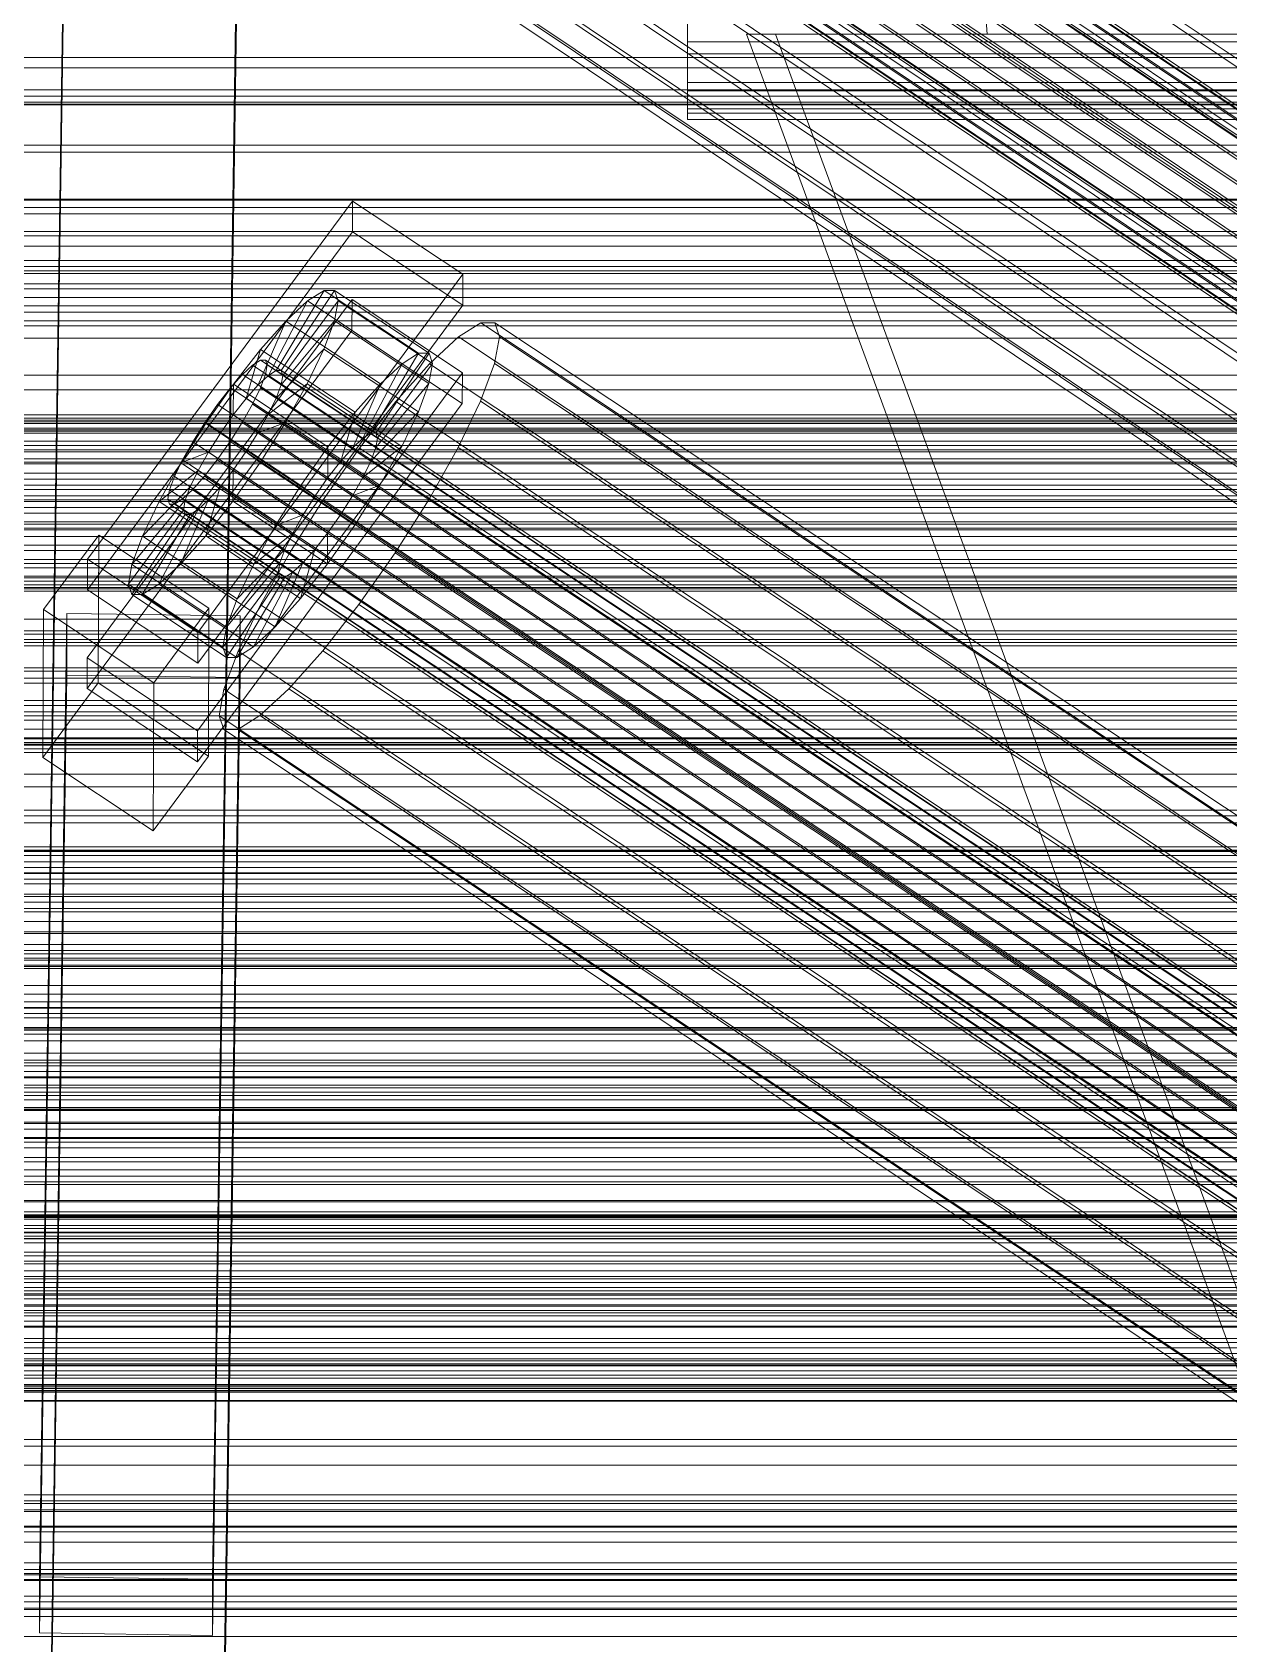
# Model space of a CAD drawing. Header units: millimetres. Extents: x -1970 to 59977, y -50268 to 6837.
# Drawn here: x -379.3 to -254.9, y -33500.1 to -33332.5 of the extents above; entities that cross this region are included whole.
import ezdxf

# ---------------------------------------------------------------- set-up
doc = ezdxf.new("R2010")
doc.units = ezdxf.units.MM
for name, color, linetype, lineweight in [('frontal_briquetadora', 7, 'Continuous', 0), ('frontal_C01', 7, 'Continuous', 0), ('frontal_C02', 7, 'Continuous', 0), ('frontal_C02-briq', 7, 'Continuous', 0), ('frontal_C03', 7, 'Continuous', 0), ('frontal_mezcladora', 7, 'Continuous', 0), ('frontal_secador', 7, 'Continuous', 0)]:
    doc.layers.add(name, color=color, linetype=linetype, lineweight=lineweight)

msp = doc.modelspace()

# ---------------------------------------------------------------- linework, layer by layer
at = {"layer": 'frontal_briquetadora'}
for p, q in [((-170, -33700), (-305, -33332.75)), ((-305, -33332.75), (-302, -33332.75)), ((345, -33332.75), (-305, -33332.75)), ((-167, -33700), (-302, -33332.75))]:
    msp.add_line(p, q, dxfattribs=at)
at = {"layer": 'frontal_C01'}
for p, q in [((-373.501, -33387.324), (-345.969, -33350.085)), ((-345.981, -33353.287), (-345.969, -33350.085)), ((-345.969, -33350.085), (-334.501, -33357.697)), ((-345.981, -33353.287), (-373.513, -33390.526)), ((-334.513, -33360.899), (-345.981, -33353.287)), ((-334.501, -33357.697), (-362.033, -33394.936)), ((-334.501, -33357.697), (-334.513, -33360.899)), ((-353.892, -33367.708), (-348.918, -33359.389)), ((-353.378, -33367.706), (-347.835, -33359.383)), ((-348.918, -33359.389), (-350.645, -33360.471)), ((-347.835, -33359.383), (-348.918, -33359.389)), ((-348.918, -33359.389), (-339.088, -33365.913)), ((-347.835, -33359.383), (-338.005, -33365.908)), ((-347.47, -33360.456), (-347.835, -33359.383)), ((-373.539, -33397.57), (-346.008, -33360.331)), ((-362.045, -33398.137), (-334.513, -33360.899)), ((-354.71, -33368.221), (-350.645, -33360.471)), ((-353.205, -33368.214), (-347.47, -33360.456)), ((-350.645, -33360.471), (-352.899, -33362.558)), ((-350.645, -33360.471), (-340.816, -33366.996)), ((-347.847, -33362.532), (-347.47, -33360.456)), ((-347.47, -33360.456), (-337.64, -33366.98)), ((-346.02, -33363.532), (-346.008, -33360.331)), ((-346.008, -33360.331), (-334.539, -33367.942)), ((-355.777, -33369.209), (-352.899, -33362.558)), ((-352.899, -33362.558), (-355.525, -33365.505)), ((-353.384, -33369.197), (-347.847, -33362.532)), ((-352.899, -33362.558), (-343.069, -33369.082)), ((-348.941, -33365.472), (-347.847, -33362.532)), ((-347.847, -33362.532), (-338.017, -33369.057)), ((-332.629, -33362.763), (-334.938, -33364.211)), ((-331.181, -33362.756), (-332.629, -33362.763)), ((-332.629, -33362.763), (-148.32, -33485.095)), ((-330.692, -33364.19), (-331.181, -33362.756)), ((-331.181, -33362.756), (-146.872, -33485.088)), ((-346.02, -33363.532), (-373.551, -33400.771)), ((-334.551, -33371.144), (-346.02, -33363.532)), ((-334.938, -33364.211), (-337.95, -33366.999)), ((-334.938, -33364.211), (-150.629, -33486.542)), ((-331.197, -33366.966), (-330.692, -33364.19)), ((-330.692, -33364.19), (-146.383, -33486.521)), ((-355.525, -33365.505), (-358.345, -33369.113)), ((-357.021, -33370.606), (-355.525, -33365.505)), ((-355.525, -33365.505), (-345.695, -33372.029)), ((-353.902, -33370.59), (-348.941, -33365.472)), ((-350.678, -33369.075), (-348.941, -33365.472)), ((-348.941, -33365.472), (-339.111, -33371.996)), ((-339.088, -33365.913), (-344.062, -33374.233)), ((-338.005, -33365.908), (-343.549, -33374.23)), ((-340.816, -33366.996), (-339.088, -33365.913)), ((-339.088, -33365.913), (-338.005, -33365.908)), ((-338.005, -33365.908), (-337.64, -33366.98)), ((-334.539, -33367.942), (-362.071, -33405.181)), ((-356.348, -33367.134), (-357.415, -33368.122)), ((-355.53, -33366.621), (-356.348, -33367.134)), ((-356.348, -33367.134), (-142.549, -33509.038)), ((-355.017, -33366.618), (-355.53, -33366.621)), ((-355.53, -33366.621), (-141.731, -33508.525)), ((-355.022, -33368.11), (-354.844, -33367.126)), ((-354.844, -33367.126), (-355.017, -33366.618)), ((-355.017, -33366.618), (-141.218, -33508.523)), ((-354.844, -33367.126), (-141.045, -33509.031)), ((-354.71, -33368.221), (-353.892, -33367.708)), ((-353.892, -33367.708), (-353.378, -33367.706)), ((-344.062, -33374.233), (-353.892, -33367.708)), ((-343.549, -33374.23), (-353.378, -33367.706)), ((-353.378, -33367.706), (-353.205, -33368.214)), ((-340.816, -33366.996), (-344.88, -33374.746)), ((-337.64, -33366.98), (-343.376, -33374.738)), ((-343.069, -33369.082), (-340.816, -33366.996)), ((-337.95, -33366.999), (-341.461, -33370.94)), ((-337.64, -33366.98), (-338.017, -33369.057)), ((-337.95, -33366.999), (-153.641, -33489.331)), ((-334.539, -33367.942), (-334.551, -33371.144)), ((-332.659, -33370.896), (-331.197, -33366.966)), ((-331.197, -33366.966), (-146.887, -33489.297)), ((-358.345, -33369.113), (-361.166, -33373.135)), ((-358.659, -33369.518), (-359.995, -33371.227)), ((-357.415, -33368.122), (-358.659, -33369.518)), ((-358.659, -33369.518), (-144.861, -33511.423)), ((-358.345, -33369.113), (-358.357, -33372.314)), ((-348.515, -33375.637), (-358.345, -33369.113)), ((-357.415, -33368.122), (-143.617, -33510.026)), ((-357.021, -33370.606), (-355.777, -33369.209)), ((-356.363, -33371.209), (-355.541, -33369.503)), ((-355.777, -33369.209), (-354.71, -33368.221)), ((-345.947, -33375.734), (-355.777, -33369.209)), ((-355.541, -33369.503), (-355.022, -33368.11)), ((-355.541, -33369.503), (-141.742, -33511.407)), ((-355.022, -33368.11), (-141.224, -33510.015)), ((-354.725, -33372.296), (-350.678, -33369.075)), ((-344.88, -33374.746), (-354.71, -33368.221)), ((-353.384, -33369.197), (-353.902, -33370.59)), ((-353.205, -33368.214), (-353.384, -33369.197)), ((-343.554, -33375.722), (-353.384, -33369.197)), ((-343.376, -33374.738), (-353.205, -33368.214)), ((-352.938, -33373.094), (-350.678, -33369.075)), ((-350.678, -33369.075), (-340.848, -33375.599)), ((-343.069, -33369.082), (-345.947, -33375.734)), ((-345.695, -33372.029), (-343.069, -33369.082)), ((-338.017, -33369.057), (-343.554, -33375.722)), ((-338.017, -33369.057), (-339.111, -33371.996)), ((-362.083, -33408.383), (-334.551, -33371.144)), ((-359.995, -33371.227), (-361.332, -33373.132)), ((-146.196, -33513.132), (-359.995, -33371.227)), ((-358.357, -33372.314), (-357.021, -33370.606)), ((-357.434, -33373.113), (-356.363, -33371.209)), ((-347.191, -33377.13), (-357.021, -33370.606)), ((-356.363, -33371.209), (-142.565, -33513.113)), ((-353.902, -33370.59), (-354.725, -33372.296)), ((-344.073, -33377.114), (-353.902, -33370.59)), ((-341.461, -33370.94), (-345.231, -33375.763)), ((-341.461, -33370.94), (-157.152, -33493.271)), ((-334.981, -33375.712), (-332.659, -33370.896)), ((-332.659, -33370.896), (-148.35, -33493.227)), ((-359.693, -33374.22), (-358.357, -33372.314)), ((-358.357, -33372.314), (-348.527, -33378.839)), ((-354.725, -33372.296), (-355.796, -33374.2)), ((-344.895, -33378.821), (-354.725, -33372.296)), ((-348.515, -33375.637), (-345.695, -33372.029)), ((-345.695, -33372.029), (-347.191, -33377.13)), ((-339.111, -33371.996), (-344.073, -33377.114)), ((-339.111, -33371.996), (-340.848, -33375.599)), ((-361.166, -33373.135), (-363.797, -33377.298)), ((-361.332, -33373.132), (-362.578, -33375.104)), ((-361.332, -33373.132), (-147.533, -33515.037)), ((-359.693, -33374.22), (-361.166, -33373.135)), ((-361.166, -33373.135), (-351.336, -33379.659)), ((-360.939, -33376.192), (-359.693, -33374.22)), ((-349.863, -33380.744), (-359.693, -33374.22)), ((-358.68, -33375.085), (-357.434, -33373.113)), ((-357.434, -33373.113), (-143.635, -33515.017)), ((-355.796, -33374.2), (-357.042, -33376.172)), ((-355.796, -33374.2), (-352.938, -33373.094)), ((-345.966, -33380.725), (-355.796, -33374.2)), ((-355.569, -33377.257), (-352.938, -33373.094)), ((-352.938, -33373.094), (-343.108, -33379.618)), ((-344.062, -33374.233), (-344.88, -33374.746)), ((-343.549, -33374.23), (-344.062, -33374.233)), ((-343.376, -33374.738), (-343.549, -33374.23)), ((-360.939, -33376.192), (-363.797, -33377.298)), ((-362.578, -33375.104), (-363.648, -33377.008)), ((-362.578, -33375.104), (-148.779, -33517.009)), ((-362.01, -33378.096), (-360.939, -33376.192)), ((-351.109, -33382.716), (-360.939, -33376.192)), ((-360.017, -33376.99), (-358.68, -33375.085)), ((-358.68, -33375.085), (-144.881, -33516.989)), ((-357.042, -33376.172), (-358.378, -33378.078)), ((-357.042, -33376.172), (-355.569, -33377.257)), ((-347.212, -33382.697), (-357.042, -33376.172)), ((-351.336, -33379.659), (-348.515, -33375.637)), ((-345.231, -33375.763), (-349.002, -33381.14)), ((-348.527, -33378.839), (-348.515, -33375.637)), ((-345.947, -33375.734), (-347.191, -33377.13)), ((-344.88, -33374.746), (-345.947, -33375.734)), ((-160.922, -33498.094), (-345.231, -33375.763)), ((-340.848, -33375.599), (-344.895, -33378.821)), ((-344.073, -33377.114), (-343.554, -33375.722)), ((-343.554, -33375.722), (-343.376, -33374.738)), ((-340.848, -33375.599), (-343.108, -33379.618)), ((-338.003, -33381.085), (-334.981, -33375.712)), ((-334.981, -33375.712), (-150.672, -33498.043)), ((-363.797, -33377.298), (-366.057, -33381.318)), ((-363.648, -33377.008), (-364.471, -33378.715)), ((-363.797, -33377.298), (-353.967, -33383.822)), ((-363.648, -33377.008), (-149.85, -33518.913)), ((-361.352, -33378.699), (-360.017, -33376.99)), ((-360.017, -33376.99), (-146.218, -33518.895)), ((-358.39, -33381.279), (-355.569, -33377.257)), ((-355.569, -33377.257), (-345.739, -33383.781)), ((-347.191, -33377.13), (-348.527, -33378.839)), ((-344.895, -33378.821), (-344.073, -33377.114)), ((-362.01, -33378.096), (-366.057, -33381.318)), ((-364.471, -33378.715), (-364.989, -33380.107)), ((-364.471, -33378.715), (-150.672, -33520.619)), ((-362.833, -33379.802), (-362.01, -33378.096)), ((-362.596, -33380.095), (-361.352, -33378.699)), ((-352.18, -33384.62), (-362.01, -33378.096)), ((-361.352, -33378.699), (-147.554, -33520.604)), ((-358.378, -33378.078), (-359.714, -33379.787)), ((-358.378, -33378.078), (-358.39, -33381.279)), ((-348.548, -33384.602), (-358.378, -33378.078)), ((-353.967, -33383.822), (-351.336, -33379.659)), ((-351.336, -33379.659), (-349.863, -33380.744)), ((-348.527, -33378.839), (-349.863, -33380.744)), ((-345.966, -33380.725), (-344.895, -33378.821)), ((-343.108, -33379.618), (-345.966, -33380.725)), ((-343.108, -33379.618), (-345.739, -33383.781)), ((-363.351, -33381.195), (-368.888, -33387.86)), ((-362.833, -33379.802), (-367.794, -33384.92)), ((-366.057, -33381.318), (-367.794, -33384.92)), ((-366.057, -33381.318), (-356.228, -33387.842)), ((-364.989, -33380.107), (-365.168, -33381.091)), ((-365.168, -33381.091), (-364.995, -33381.599)), ((-365.168, -33381.091), (-151.369, -33522.995)), ((-364.989, -33380.107), (-151.191, -33522.012)), ((-364.482, -33381.596), (-363.664, -33381.083)), ((-360.958, -33381.183), (-363.836, -33387.835)), ((-363.664, -33381.083), (-362.596, -33380.095)), ((-363.664, -33381.083), (-149.865, -33522.988)), ((-363.53, -33382.178), (-363.351, -33381.195)), ((-363.351, -33381.195), (-362.833, -33379.802)), ((-353.521, -33387.719), (-363.351, -33381.195)), ((-353.003, -33386.326), (-362.833, -33379.802)), ((-362.596, -33380.095), (-148.798, -33522)), ((-360.958, -33381.183), (-362.025, -33382.171)), ((-359.714, -33379.787), (-361.21, -33384.887)), ((-361.21, -33384.887), (-358.39, -33381.279)), ((-359.714, -33379.787), (-360.958, -33381.183)), ((-351.128, -33387.707), (-360.958, -33381.183)), ((-349.884, -33386.311), (-359.714, -33379.787)), ((-358.39, -33381.279), (-348.56, -33387.804)), ((-349.002, -33381.14), (-352.519, -33386.705)), ((-349.863, -33380.744), (-351.109, -33382.716)), ((-349.002, -33381.14), (-164.693, -33503.471)), ((-347.212, -33382.697), (-345.966, -33380.725)), ((-341.52, -33386.65), (-338.003, -33381.085)), ((-338.003, -33381.085), (-153.694, -33503.417)), ((-363.53, -33382.178), (-369.265, -33389.936)), ((-363.357, -33382.686), (-368.9, -33391.009)), ((-362.843, -33382.684), (-367.817, -33391.003)), ((-362.025, -33382.171), (-366.09, -33389.921)), ((-364.995, -33381.599), (-364.482, -33381.596)), ((-364.995, -33381.599), (-151.196, -33523.503)), ((-364.482, -33381.596), (-150.683, -33523.501)), ((-363.357, -33382.686), (-363.53, -33382.178)), ((-353.7, -33388.703), (-363.53, -33382.178)), ((-362.843, -33382.684), (-363.357, -33382.686)), ((-353.527, -33389.211), (-363.357, -33382.686)), ((-362.025, -33382.171), (-362.843, -33382.684)), ((-353.014, -33389.208), (-362.843, -33382.684)), ((-352.196, -33388.695), (-362.025, -33382.171)), ((-353.967, -33383.822), (-351.109, -33382.716)), ((-351.109, -33382.716), (-352.18, -33384.62)), ((-348.548, -33384.602), (-347.212, -33382.697)), ((-345.739, -33383.781), (-347.212, -33382.697)), ((-356.228, -33387.842), (-353.967, -33383.822)), ((-356.228, -33387.842), (-352.18, -33384.62)), ((-352.18, -33384.62), (-353.003, -33386.326)), ((-349.884, -33386.311), (-348.548, -33384.602)), ((-345.739, -33383.781), (-348.56, -33387.804)), ((-348.56, -33387.804), (-348.548, -33384.602)), ((-378.086, -33392.57), (-372.35, -33384.812)), ((-372.408, -33400.18), (-372.35, -33384.812)), ((-372.35, -33384.812), (-360.882, -33392.424)), ((-367.794, -33384.92), (-368.888, -33387.86)), ((-367.794, -33384.92), (-357.964, -33391.444)), ((-363.836, -33387.835), (-361.21, -33384.887)), ((-361.21, -33384.887), (-351.38, -33391.412)), ((-357.964, -33391.444), (-353.003, -33386.326)), ((-353.003, -33386.326), (-353.521, -33387.719)), ((-351.38, -33391.412), (-349.884, -33386.311)), ((-351.128, -33387.707), (-349.884, -33386.311)), ((-373.501, -33387.324), (-373.513, -33390.526)), ((-362.033, -33394.936), (-373.501, -33387.324)), ((-368.888, -33387.86), (-369.265, -33389.936)), ((-368.888, -33387.86), (-359.058, -33394.384)), ((-366.09, -33389.921), (-363.836, -33387.835)), ((-363.836, -33387.835), (-354.006, -33394.359)), ((-359.058, -33394.384), (-353.521, -33387.719)), ((-357.964, -33391.444), (-356.228, -33387.842)), ((-352.519, -33386.705), (-355.541, -33392.079)), ((-354.006, -33394.359), (-351.128, -33387.707)), ((-353.521, -33387.719), (-353.7, -33388.703)), ((-352.519, -33386.705), (-168.21, -33509.037)), ((-352.196, -33388.695), (-351.128, -33387.707)), ((-348.56, -33387.804), (-351.38, -33391.412)), ((-345.291, -33392.028), (-341.52, -33386.65)), ((-341.52, -33386.65), (-157.211, -33508.982)), ((-359.436, -33396.461), (-353.7, -33388.703)), ((-359.07, -33397.533), (-353.527, -33389.211)), ((-357.987, -33397.528), (-353.014, -33389.208)), ((-356.26, -33396.445), (-352.196, -33388.695)), ((-353.7, -33388.703), (-353.527, -33389.211)), ((-353.527, -33389.211), (-353.014, -33389.208)), ((-353.014, -33389.208), (-352.196, -33388.695)), ((-373.513, -33390.526), (-362.045, -33398.137)), ((-369.265, -33389.936), (-368.9, -33391.009)), ((-369.265, -33389.936), (-359.436, -33396.461)), ((-368.9, -33391.009), (-367.817, -33391.003)), ((-368.9, -33391.009), (-359.07, -33397.533)), ((-367.817, -33391.003), (-366.09, -33389.921)), ((-367.817, -33391.003), (-357.987, -33397.528)), ((-366.09, -33389.921), (-356.26, -33396.445)), ((-359.058, -33394.384), (-357.964, -33391.444)), ((-351.38, -33391.412), (-354.006, -33394.359)), ((-378.512, -33584.927), (-375.644, -33392.979)), ((-378.086, -33392.57), (-378.143, -33407.938)), ((-366.618, -33400.182), (-378.086, -33392.57)), ((-375.644, -33399.383), (-375.644, -33392.979)), ((-375.644, -33392.979), (-357.646, -33393.221)), ((-360.882, -33392.424), (-366.618, -33400.182)), ((-360.882, -33392.424), (-360.939, -33407.792)), ((-355.541, -33392.079), (-357.863, -33396.895)), ((-355.541, -33392.079), (-171.232, -33514.41)), ((-349.061, -33396.851), (-345.291, -33392.028)), ((-345.291, -33392.028), (-160.982, -33514.359)), ((-357.646, -33393.221), (-360.514, -33585.168)), ((-359.436, -33396.461), (-359.058, -33394.384)), ((-357.646, -33393.221), (-357.646, -33399.624)), ((-354.006, -33394.359), (-356.26, -33396.445)), ((-362.045, -33398.137), (-362.033, -33394.936)), ((-359.07, -33397.533), (-359.436, -33396.461)), ((-356.26, -33396.445), (-357.987, -33397.528)), ((-373.539, -33397.57), (-373.551, -33400.771)), ((-362.071, -33405.181), (-373.539, -33397.57)), ((-357.863, -33396.895), (-359.326, -33400.825)), ((-357.987, -33397.528), (-359.07, -33397.533)), ((-357.863, -33396.895), (-173.554, -33519.226)), ((-352.572, -33400.791), (-349.061, -33396.851)), ((-349.061, -33396.851), (-164.752, -33519.182)), ((-378.512, -33591.331), (-375.644, -33399.383)), ((-357.646, -33399.624), (-375.644, -33399.383)), ((-360.514, -33591.572), (-357.646, -33399.624)), ((-372.408, -33400.18), (-378.143, -33407.938)), ((-373.551, -33400.771), (-362.083, -33408.383)), ((-360.939, -33407.792), (-372.408, -33400.18)), ((-366.675, -33415.55), (-366.618, -33400.182)), ((-359.326, -33400.825), (-359.83, -33403.601)), ((-359.326, -33400.825), (-175.016, -33523.156)), ((-355.584, -33403.58), (-352.572, -33400.791)), ((-352.572, -33400.791), (-168.263, -33523.122)), ((-359.83, -33403.601), (-359.341, -33405.034)), ((-359.83, -33403.601), (-175.521, -33525.932)), ((-357.893, -33405.027), (-355.584, -33403.58)), ((-355.584, -33403.58), (-171.275, -33525.911)), ((-362.083, -33408.383), (-362.071, -33405.181)), ((-359.341, -33405.034), (-357.893, -33405.027)), ((-359.341, -33405.034), (-175.032, -33527.366)), ((-357.893, -33405.027), (-173.584, -33527.358)), ((-378.143, -33407.938), (-366.675, -33415.55)), ((-366.675, -33415.55), (-360.939, -33407.792)), ((-450, -33413.426), (450, -33413.426)), ((450, -33426.233), (-450, -33426.233)), ((450, -33446.584), (-450, -33446.584)), ((-450, -33459.391), (450, -33459.391))]:
    msp.add_line(p, q, dxfattribs=at)
at = {"layer": 'frontal_C02'}
for p, q in [((-356.348, -33273.156), (-142.549, -33416.398)), ((-355.53, -33272.581), (-141.731, -33415.822)), ((-355.022, -33273.873), (-141.224, -33417.114)), ((-355.017, -33272.511), (-141.218, -33415.753)), ((-354.844, -33272.952), (-141.045, -33416.193)), ((-358.659, -33275.635), (-144.861, -33418.877)), ((-357.415, -33274.198), (-143.617, -33417.439)), ((-355.541, -33275.211), (-141.742, -33418.453)), ((-146.196, -33420.611), (-359.995, -33277.37)), ((-356.363, -33276.876), (-142.565, -33420.118)), ((-357.434, -33278.754), (-143.635, -33421.995)), ((-341.461, -33277.56), (-157.152, -33401.044)), ((-361.332, -33279.284), (-147.533, -33422.525)), ((-358.68, -33280.717), (-144.881, -33423.958)), ((-362.578, -33281.247), (-148.779, -33424.488)), ((-160.922, -33405.94), (-345.231, -33282.456)), ((-334.981, -33281.062), (-150.672, -33404.546)), ((-363.648, -33283.125), (-149.85, -33426.366)), ((-360.017, -33282.631), (-146.218, -33425.872)), ((-364.471, -33284.79), (-150.672, -33428.031)), ((-362.596, -33285.803), (-148.798, -33429.044)), ((-361.352, -33284.365), (-147.554, -33427.607)), ((-365.168, -33287.049), (-151.369, -33430.29)), ((-364.995, -33287.49), (-151.196, -33430.731)), ((-364.989, -33286.128), (-151.191, -33429.369)), ((-364.482, -33287.42), (-150.683, -33430.661)), ((-363.664, -33286.844), (-149.865, -33430.086)), ((-338.003, -33286.362), (-153.694, -33409.846)), ((-349.002, -33287.857), (-164.693, -33411.341)), ((-341.52, -33291.901), (-157.211, -33415.385)), ((-352.519, -33293.397), (-168.21, -33416.881)), ((-345.291, -33297.303), (-160.982, -33420.787)), ((-355.541, -33298.696), (-171.232, -33422.18)), ((-378.512, -33493.127), (-375.644, -33299.36)), ((-357.646, -33299.603), (-360.514, -33493.37)), ((-349.061, -33302.198), (-164.752, -33425.682)), ((-357.863, -33303.395), (-173.554, -33426.879)), ((-378.512, -33498.972), (-375.644, -33305.205)), ((-360.514, -33499.216), (-357.646, -33305.449)), ((-359.326, -33307.173), (-175.016, -33430.657)), ((-352.572, -33306.255), (-168.263, -33429.739)), ((-355.584, -33309.195), (-171.275, -33432.679)), ((-359.83, -33309.772), (-175.521, -33433.256)), ((-359.341, -33311.016), (-175.032, -33434.5)), ((-357.893, -33310.819), (-173.584, -33434.303)), ((-311.15, -33328.141), (-311.15, -33333.539)), ((-311.15, -33334.789), (-311.15, -33329.672)), ((-311.15, -33333.539), (-311.15, -33337.756)), ((-311.15, -33333.539), (311.15, -33333.539)), ((-311.15, -33338.64), (-311.15, -33334.789)), ((-311.15, -33334.789), (311.15, -33334.789)), ((-311.15, -33337.756), (-311.15, -33340.505)), ((-311.15, -33337.756), (311.15, -33337.756)), ((-311.15, -33340.963), (-311.15, -33338.64)), ((-311.15, -33338.64), (311.15, -33338.64)), ((-425, -33339.802), (425, -33339.802)), ((-311.15, -33340.505), (-311.15, -33341.599)), ((-311.15, -33340.505), (311.15, -33340.505)), ((-311.15, -33341.599), (-311.15, -33340.963)), ((-311.15, -33340.963), (311.15, -33340.963)), ((-311.15, -33341.599), (311.15, -33341.599)), ((-425, -33487.86), (425, -33487.86)), ((-360.514, -33493.37), (-378.512, -33493.127)), ((-378.512, -33493.127), (-378.512, -33498.972)), ((-360.514, -33499.216), (-360.514, -33493.37)), ((425, -33499.336), (-425, -33499.336)), ((-378.512, -33498.972), (-360.514, -33499.216))]:
    msp.add_line(p, q, dxfattribs=at)
at = {"layer": 'frontal_C02-briq'}
for p in [(-300, -33039.939), (320, -33332.75)]:
    msp.add_line(p, (-280, -33332.75), dxfattribs=at)
at = {"layer": 'frontal_C03'}
for p, q in [((1250, -33335.166), (-1250, -33335.166)), ((1250, -33336.224), (-1250, -33336.224)), ((1250, -33338.531), (-1250, -33338.531)), ((1250, -33339.184), (-1250, -33339.184)), ((1250, -33340.066), (-1250, -33340.066)), ((-1500, -33344.278), (1500, -33344.278)), ((1250, -33349.872), (-1250, -33349.872)), ((1250, -33350.754), (-1250, -33350.754)), ((1250, -33351.407), (-1250, -33351.407)), ((1500, -33353.261), (-1500, -33353.261)), ((1250, -33353.714), (-1250, -33353.714)), ((-1250, -33354.772), (1250, -33354.772)), ((-1250, -33356.261), (1250, -33356.261)), ((-1250, -33356.894), (1250, -33356.894)), ((-1250, -33357.358), (1250, -33357.358)), ((1250, -33357.624), (-1250, -33357.624)), ((1250, -33358.681), (-1250, -33358.681)), ((-1250, -33359.214), (1250, -33359.214)), ((-1250, -33360.11), (1250, -33360.11)), ((1250, -33360.989), (-1250, -33360.989)), ((1250, -33361.642), (-1250, -33361.642)), ((1250, -33362.523), (-1250, -33362.523)), ((-1250, -33363.062), (1250, -33363.062)), ((-1250, -33364.33), (1250, -33364.33)), ((-1250, -33368.177), (1250, -33368.177)), ((-1250, -33369.729), (1250, -33369.729)), ((-1500, -33372.651), (1500, -33372.651)), ((-1500, -33372.875), (1500, -33372.875)), ((-1500, -33373.04), (1500, -33373.04)), ((1250, -33372.33), (-1250, -33372.33)), ((-1500, -33373.697), (1500, -33373.697)), ((-1500, -33374.015), (1500, -33374.015)), ((1250, -33373.211), (-1250, -33373.211)), ((1250, -33373.865), (-1250, -33373.865)), ((-1250, -33374.21), (1250, -33374.21)), ((-1500, -33375.061), (1500, -33375.061)), ((-1500, -33375.51), (1500, -33375.51)), ((1250, -33375.941), (-1250, -33375.941)), ((1250, -33376.172), (-1250, -33376.172)), ((-1500, -33376.873), (1500, -33376.873)), ((-1500, -33377.423), (1500, -33377.423)), ((-1250, -33377.229), (1250, -33377.229)), ((1500, -33378.384), (-1500, -33378.384)), ((-1500, -33379.011), (1500, -33379.011)), ((1500, -33379.624), (-1500, -33379.624)), ((-1500, -33381.328), (1500, -33381.328)), ((1250, -33380.081), (-1250, -33380.081)), ((-1250, -33380.749), (1250, -33380.749)), ((1250, -33381.139), (-1250, -33381.139)), ((-1500, -33381.963), (1500, -33381.963)), ((-1250, -33382.542), (1250, -33382.542)), ((-1500, -33383.667), (1500, -33383.667)), ((-1500, -33384.28), (1500, -33384.28)), ((1250, -33383.446), (-1250, -33383.446)), ((1250, -33384.1), (-1250, -33384.1)), ((-1500, -33385.868), (1500, -33385.868)), ((-1500, -33386.418), (1500, -33386.418)), ((1250, -33384.981), (-1250, -33384.981)), ((-1500, -33387.367), (1500, -33387.367)), ((-1500, -33387.781), (1500, -33387.781)), ((-1250, -33387.35), (1250, -33387.35)), ((-1500, -33388.23), (1500, -33388.23)), ((-1500, -33389.276), (1500, -33389.276)), ((-1500, -33389.594), (1500, -33389.594)), ((-1250, -33389.081), (1250, -33389.081)), ((-1500, -33390.251), (1500, -33390.251)), ((-1500, -33390.416), (1500, -33390.416)), ((-1500, -33390.64), (1500, -33390.64)), ((-1250, -33393.561), (1250, -33393.561)), ((1250, -33394.787), (-1250, -33394.787)), ((-1250, -33395.114), (1250, -33395.114)), ((1250, -33395.669), (-1250, -33395.669)), ((1250, -33396.322), (-1250, -33396.322)), ((1250, -33398.63), (-1250, -33398.63)), ((-1250, -33398.961), (1250, -33398.961)), ((-1250, -33399.687), (1250, -33399.687)), ((-1250, -33400.228), (1250, -33400.228)), ((1250, -33402.539), (-1250, -33402.539)), ((-1250, -33403.181), (1250, -33403.181)), ((1250, -33403.596), (-1250, -33403.596)), ((-1250, -33404.077), (1250, -33404.077)), ((1250, -33405.904), (-1250, -33405.904)), ((-1250, -33405.933), (1250, -33405.933)), ((-1250, -33406.397), (1250, -33406.397)), ((1250, -33406.557), (-1250, -33406.557)), ((-1250, -33407.03), (1250, -33407.03)), ((1250, -33407.439), (-1250, -33407.439)), ((1250, -33417.245), (-1250, -33417.245)), ((1250, -33418.126), (-1250, -33418.126)), ((1250, -33418.78), (-1250, -33418.78)), ((1250, -33421.087), (-1250, -33421.087)), ((-1250, -33422.145), (1250, -33422.145)), ((1250, -33424.997), (-1250, -33424.997)), ((1250, -33426.054), (-1250, -33426.054)), ((1250, -33428.361), (-1250, -33428.361)), ((1250, -33429.015), (-1250, -33429.015)), ((1250, -33429.896), (-1250, -33429.896)), ((-1250, -33432.562), (1250, -33432.562)), ((-1250, -33433.359), (1250, -33433.359)), ((-1250, -33433.944), (1250, -33433.944)), ((-1250, -33436.282), (1250, -33436.282)), ((-1250, -33437.411), (1250, -33437.411)), ((1250, -33439.703), (-1250, -33439.703)), ((1250, -33440.584), (-1250, -33440.584)), ((-1250, -33441.13), (1250, -33441.13)), ((1250, -33441.237), (-1250, -33441.237)), ((-1250, -33442.727), (1250, -33442.727)), ((1250, -33443.545), (-1250, -33443.545)), ((-1250, -33444.602), (1250, -33444.602)), ((1250, -33447.454), (-1250, -33447.454)), ((-1250, -33447.574), (1250, -33447.574)), ((1250, -33448.512), (-1250, -33448.512)), ((-1250, -33449.53), (1250, -33449.53)), ((1250, -33450.819), (-1250, -33450.819)), ((1250, -33451.473), (-1250, -33451.473)), ((1250, -33452.354), (-1250, -33452.354)), ((-1268, -33455.548), (1268, -33455.548)), ((-1268, -33455.772), (1268, -33455.772)), ((-1268, -33455.936), (1268, -33455.936)), ((-1268, -33456.594), (1268, -33456.594)), ((-1250, -33455.174), (1250, -33455.174)), ((-1268, -33456.911), (1268, -33456.911)), ((-1268, -33457.957), (1268, -33457.957)), ((-1268, -33458.407), (1268, -33458.407)), ((1250, -33457.356), (-1250, -33457.356)), ((-1268, -33459.77), (1268, -33459.77)), ((-1268, -33460.32), (1268, -33460.32)), ((-1268, -33461.907), (1268, -33461.907)), ((1268, -33462.521), (-1268, -33462.521)), ((1250, -33462.16), (-1250, -33462.16)), ((1250, -33463.042), (-1250, -33463.042)), ((-1250, -33463.413), (1250, -33463.413)), ((-1268, -33464.224), (1268, -33464.224)), ((-1268, -33464.86), (1268, -33464.86)), ((1250, -33463.695), (-1250, -33463.695)), ((-1268, -33466.563), (1268, -33466.563)), ((-1250, -33465.671), (1250, -33465.671)), ((1250, -33466.003), (-1250, -33466.003)), ((-1268, -33467.177), (1268, -33467.177)), ((-1250, -33467.06), (1250, -33467.06)), ((-1268, -33468.764), (1268, -33468.764)), ((-1268, -33469.314), (1268, -33469.314)), ((1250, -33469.912), (-1250, -33469.912)), ((-1268, -33470.677), (1268, -33470.677)), ((-1268, -33471.127), (1268, -33471.127)), ((1250, -33470.969), (-1250, -33470.969)), ((-1250, -33471.728), (1250, -33471.728)), ((-1268, -33472.173), (1268, -33472.173)), ((-1268, -33472.49), (1268, -33472.49)), ((-1268, -33473.148), (1268, -33473.148)), ((-1268, -33473.312), (1268, -33473.312)), ((-1268, -33473.536), (1268, -33473.536)), ((1250, -33473.277), (-1250, -33473.277)), ((-1250, -33473.91), (1250, -33473.91)), ((1250, -33473.93), (-1250, -33473.93)), ((1250, -33474.812), (-1250, -33474.812)), ((-1250, -33479.554), (1250, -33479.554)), ((-1250, -33481.51), (1250, -33481.51)), ((1250, -33484.618), (-1250, -33484.618)), ((1250, -33485.499), (-1250, -33485.499)), ((1250, -33486.153), (-1250, -33486.153)), ((-1250, -33486.357), (1250, -33486.357)), ((-1250, -33487.954), (1250, -33487.954)), ((1250, -33488.46), (-1250, -33488.46)), ((-1250, -33489.517), (1250, -33489.517)), ((-1250, -33491.673), (1250, -33491.673)), ((1250, -33492.37), (-1250, -33492.37)), ((-1250, -33492.802), (1250, -33492.802)), ((1250, -33493.427), (-1250, -33493.427)), ((-1250, -33495.14), (1250, -33495.14)), ((-1250, -33495.725), (1250, -33495.725)), ((1250, -33495.734), (-1250, -33495.734)), ((1250, -33496.388), (-1250, -33496.388)), ((-1250, -33496.522), (1250, -33496.522)), ((1250, -33497.269), (-1250, -33497.269))]:
    msp.add_line(p, q, dxfattribs=at)
at = {"layer": 'frontal_mezcladora'}
for p, q in [((-980, -33340), (-80, -33340)), ((-980, -33390), (-80, -33390)), ((-1450, -33428.8), (-160, -33428.8)), ((-1450, -33429.522), (-160, -33429.522)), ((-1450, -33431.64), (-160, -33431.64)), ((-1450, -33435.009), (-160, -33435.009)), ((-1450, -33439.4), (-160, -33439.4)), ((-1450, -33444.513), (-160, -33444.513)), ((-160, -33450), (-1450, -33450)), ((-1450, -33455.487), (-160, -33455.487)), ((-1450, -33460.6), (-160, -33460.6)), ((-1450, -33464.991), (-160, -33464.991)), ((-1450, -33468.36), (-160, -33468.36)), ((-1450, -33470.478), (-160, -33470.478)), ((-1450, -33471.2), (-160, -33471.2))]:
    msp.add_line(p, q, dxfattribs=at)
at = {"layer": 'frontal_secador'}
for p, q in [((-1250, -33345), (1250, -33345)), ((-1250, -33350), (1250, -33350)), ((-1250, -33396), (1250, -33396)), ((-1250, -33402), (1250, -33402)), ((-1250, -33405), (1250, -33405)), ((1250, -33406), (-1250, -33406)), ((-1250, -33406.659), (1250, -33406.659)), ((1250, -33409.659), (-1250, -33409.659)), ((-1250, -33411), (1250, -33411)), ((1250, -33414), (-1250, -33414)), ((-1250, -33414.728), (1250, -33414.728)), ((-1250, -33417.588), (1250, -33417.588)), ((1250, -33417.611), (-1250, -33417.611)), ((1250, -33417.728), (-1250, -33417.728)), ((-1250, -33419.387), (1250, -33419.387)), ((1250, -33419.918), (-1250, -33419.918)), ((-1250, -33420), (1250, -33420)), ((1250, -33420.588), (-1250, -33420.588)), ((1250, -33422.387), (-1250, -33422.387)), ((1250, -33423), (-1250, -33423)), ((-1250, -33423.65), (1250, -33423.65)), ((1250, -33424), (-1250, -33424)), ((1250, -33427.382), (-1250, -33427.382)), ((-1250, -33428), (1250, -33428)), ((1250, -33429.689), (-1250, -33429.689)), ((1250, -33434), (-1250, -33434)), ((1250, -33434.545), (-1250, -33434.545)), ((1250, -33436), (-1250, -33436)), ((1250, -33436.144), (-1250, -33436.144)), ((1250, -33436.709), (-1250, -33436.709)), ((1250, -33438.686), (-1250, -33438.686)), ((1250, -33440), (-1250, -33440)), ((1320, -33442), (-1320, -33442)), ((1320, -33442.273), (-1320, -33442.273)), ((1320, -33443.072), (-1320, -33443.072)), ((1250, -33442), (-1250, -33442)), ((1320, -33444.343), (-1320, -33444.343)), ((1250, -33444.651), (-1250, -33444.651)), ((1320, -33446), (-1320, -33446)), ((1250, -33445.859), (-1250, -33445.859)), ((-1250, -33446), (1250, -33446)), ((1320, -33447.929), (-1320, -33447.929)), ((-1320, -33450), (1320, -33450)), ((-1250, -33450), (1250, -33450)), ((1320, -33452.071), (-1320, -33452.071)), ((1320, -33454), (-1320, -33454)), ((1250, -33454.141), (-1250, -33454.141)), ((1320, -33455.657), (-1320, -33455.657)), ((1320, -33456.928), (-1320, -33456.928)), ((1320, -33457.727), (-1320, -33457.727)), ((1320, -33458), (-1320, -33458)), ((1250, -33457.285), (-1250, -33457.285)), ((1250, -33458), (-1250, -33458)), ((1250, -33461.314), (-1250, -33461.314)), ((1250, -33463.856), (-1250, -33463.856)), ((1250, -33465.455), (-1250, -33465.455)), ((1250, -33466), (-1250, -33466)), ((1360, -33473.5), (-1360, -33473.5)), ((1360, -33474.863), (-1360, -33474.863)), ((1250, -33473.75), (-1250, -33473.75)), ((1360, -33478.859), (-1360, -33478.859)), ((1360, -33485.216), (-1360, -33485.216)), ((1360, -33493.5), (-1360, -33493.5)), ((1250, -33492.924), (-1250, -33492.924))]:
    msp.add_line(p, q, dxfattribs=at)

doc.saveas('drawing.dxf')
